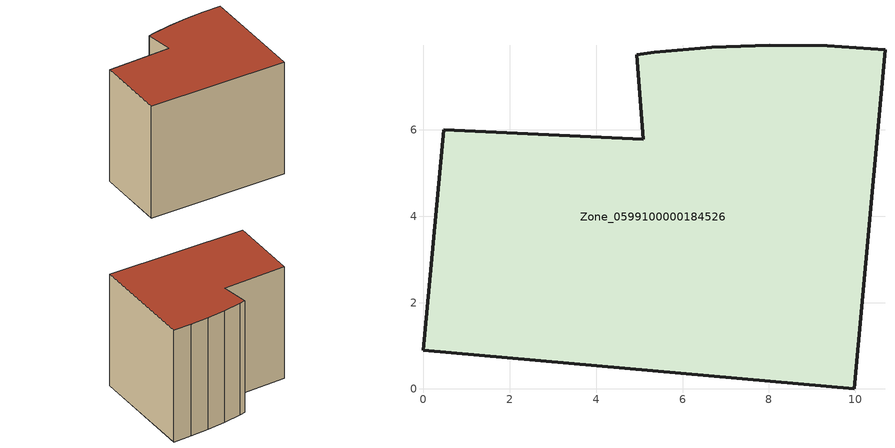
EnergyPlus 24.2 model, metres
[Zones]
Zone_0599100000184526
 floor ground (C_G): 5.08,5.78 4.94,7.74 5.35,7.8 6.68,7.92 8.02,7.96 9.35,7.94 10.69,7.85 9.98,0 0,0.9 0.46,6 z0
 wall outside (C_F): 0,0.9 9.98,0 10.69,7.85 9.35,7.94 8.02,7.96 6.68,7.92 5.35,7.8 4.94,7.74 5.08,5.78 0.46,6 0,0.9 z0:8.49
 roof outside (C_R): 5.08,5.78 0.46,6 0,0.9 9.98,0 10.69,7.85 9.35,7.94 8.02,7.96 6.68,7.92 5.35,7.8 4.94,7.74 z8.49
[BUILDING]
Pand.0599100000184526: North Axis=0; Terrain=City; Loads Convergence Tolerance Value=0.04; Temperature Convergence Tolerance Value=0.4; Solar Distribution=FullExterior; Maximum Number of Warmup Days=25; Minimum Number of Warmup Days=1
[Site:Location]
Rotterdam.The.Hague.AP_ZH_NLD Design_Conditions: Latitude=51.96; Longitude=4.45; Time Zone=1; Elevation=-4.5
[SITE:GROUNDTEMPERATURE:BUILDINGSURFACE]
18, 18, 18, 18, 18, 18, 18, 18, 18, 18, 18, 18
[MATERIAL] Thermal Absorptance=0.9; Solar Absorptance=0.7; Visible Absorptance=0.7
Name | Roughness | Thickness | Conductivity | Density | Specific Heat
G.TC.1992-2005 | MediumSmooth | 0.15 | 0.06 | 540 | 1210
F.TC.1992-2005 | Rough | 0.3 | 0.12 | 1920 | 840
R.TC.1992-2005 | MediumRough | 0.2 | 0.08 | 1500 | 1000
[CONSTRUCTION]
C_G: G.TC.1992-2005
C_F: F.TC.1992-2005
C_R: R.TC.1992-2005
[ZONE]
Zone_0599100000184526: Type=1; Multiplier=1; Ceiling Height=Autocalculate; Volume=Autocalculate; Floor Area=autocalculate; Part of Total Floor Area=Yes
[ZONEINFILTRATION:DESIGNFLOWRATE]
Infil_Zone_0599100000184526: Zone or ZoneList or Space or SpaceList=Zone_0599100000184526; Schedule=AlwaysOn; Design Flow Rate Calculation Method=Flow/Area; Flow Rate per Floor Area=0.0015; Constant Term Coefficient=1; Temperature Term Coefficient=0; Velocity Term Coefficient=0; Velocity Squared Term Coefficient=0
[HVACTEMPLATE:ZONE:IDEALLOADSAIRSYSTEM]
Zone_0599100000184526: Maximum Heating Supply Air Temperature=50; Minimum Cooling Supply Air Temperature=13; Maximum Heating Supply Air Humidity Ratio=0.0156; Minimum Cooling Supply Air Humidity Ratio=0.0077; Heating Limit=NoLimit; Cooling Limit=NoLimit; Dehumidification Control Type=ConstantSensibleHeatRatio; Cooling Sensible Heat Ratio=0.7; Dehumidification Setpoint=60; Humidification Control Type=None; Humidification Setpoint=30; Outdoor Air Method=None; Outdoor Air Flow Rate per Person=0.00944; Outdoor Air Flow Rate per Zone Floor Area=0; Outdoor Air Flow Rate per Zone=0; Demand Controlled Ventilation Type=None; Outdoor Air Economizer Type=NoEconomizer; Heat Recovery Type=None; Sensible Heat Recovery Effectiveness=0.7; Latent Heat Recovery Effectiveness=0.65
[ZONECONTROL:THERMOSTAT]
ThermostatControl_Zone_0599100000184526: Zone or ZoneList=Zone_0599100000184526; Control Type Schedule=DualSetpointControlType; Control 1=Thermostat_Zone_0599100000184526; Temperature Difference Between Cutout And Setpoint=0
[THERMOSTATSETPOINT:DUALSETPOINT]
Thermostat_Zone_0599100000184526: Heating Setpoint Temperature Schedule=HeatingSetpoint_Zone_0599100000184526; Cooling Setpoint Temperature Schedule=CoolingSetpoint_Zone_0599100000184526
[SCHEDULE:COMPACT]
HeatingSetpoint_Zone_0599100000184526: Through: 12/31, For: AllDays, Until: 24:00, 21
CoolingSetpoint_Zone_0599100000184526: Through: 12/31, For: AllDays, Until: 24:00, 24
DualSetpointControlType: Through: 12/31, For: AllDays, Until: 24:00, 4
AlwaysOn: Through: 12/31, For: AllDays, Until: 24:00, 1
